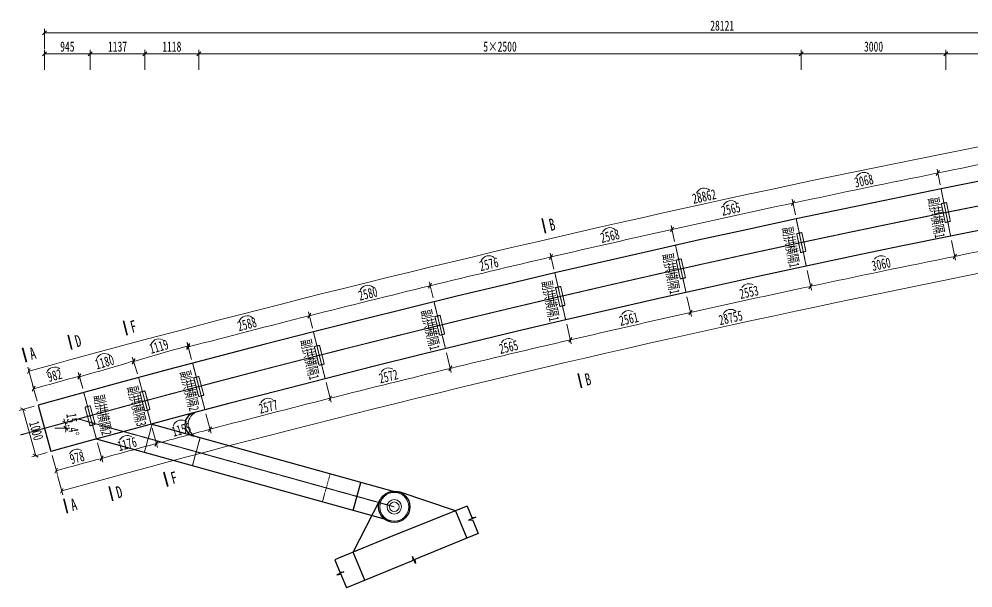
# Model space of a CAD drawing. Header units: millimetres. Extents: x -60009 to 63758, y -2164 to 95433.
# Drawn here: x -17511 to 2279, y 75694 to 87486 of the extents above; entities that cross this region are included whole.
import ezdxf
from ezdxf.enums import TextEntityAlignment as Align

# ---------------------------------------------------------------- set-up
doc = ezdxf.new("R2010")
doc.units = ezdxf.units.MM
doc.linetypes.add('CENTER2', pattern=[28.575, 19.05, -3.175, 3.175, -3.175])
doc.layers.get('Defpoints').update_dxf_attribs({"color": 8})
for name, color, linetype, lineweight in [('中心线', 2, 'CENTER2', 15), ('文字', 7, 'Continuous', 15), ('标注', 4, 'Continuous', 13), ('横隔板', 6, 'CENTER2', 18), ('粗线', 3, 'Continuous', 35), ('细实线', 4, 'Continuous', 15), ('钢板粗线', 1, 'Continuous', 25)]:
    doc.layers.add(name, color=color, linetype=linetype, lineweight=lineweight)
doc.styles.add('111', font='仿宋_GB2312.TTF', dxfattribs={"width": 0.7})
doc.styles.add('BM_Dim', font='仿宋_GB2312.TTF', dxfattribs={"width": 0.85})
doc.dimstyles.new('200', dxfattribs={"dimscale": 0, "dimtxt": 2.5, "dimasz": 1, "dimexe": 1, "dimexo": 1, "dimgap": 0.6, "dimtad": 1, "dimdec": 0, "dimdsep": 46, "dimtxsty": '111', "dimblk": 'OBLIQUE', "dimcen": 0, "dimclrd": 4, "dimclre": 4, "dimclrt": 4, "dimadec": 1, "dimazin": 2, "dimtfac": 1, "dimtdec": 0, "dimtix": 1, "dimtmove": 2, "dimatfit": 3, "dimfxl": 4, "dimfxlon": 1, "dimtolj": 1, "dimlwd": -1, "dimlwe": -1, "dimarcsym": 0})

# ---------------------------------------------------------------- blocks, each defined once
blk = doc.blocks.new('_Oblique')
at = {"color": 0, "linetype": 'ByBlock', "lineweight": -2}
blk.add_line((-0.5, -0.5), (0.5, 0.5), dxfattribs=at)
blk = doc.blocks.new('*D440')
at = {"layer": 'Defpoints', "color": 0, "transparency": 16777216}
for p in [(-16577, 79997), (-16169, 79745), (-17116, 79485), (-15907, 78780), (-16850, 78521)]:
    blk.add_point(p, dxfattribs=at)
at = {"layer": '细实线', "color": 4, "transparency": 16777216}
for p, q in [((-16191, 79826), (-16283, 80163)), ((-17138, 79565), (-17232, 79903))]:
    blk.add_line(p, q, dxfattribs=at)
blk.add_arc((52584, -172939), 262221, 105.22123, 105.43604, dxfattribs=at)
at = {"layer": '细实线', "color": 4, "transparency": 16777216, "xscale": 83.33333333333334, "yscale": 83.33333333333334, "zscale": 83.33333333333334}
for p, rotation in [((-16261, 80083), 15.22122669879693), ((-17209, 79823), 195.4360448940577)]:
    blk.add_blockref('_Oblique', p, dxfattribs=dict(at, rotation=rotation))
at = {"layer": '细实线', "color": 4, "transparency": 16777216, "insert": (-16775, 80097), "char_height": 208.3, "attachment_point": 5, "rotation": 15.3286, "style": '111'}
blk.add_mtext('982', dxfattribs=at)
blk = doc.blocks.new('*D441')
at = {"layer": 'Defpoints', "color": 0}
for p in [(-15501, 80288), (-15030, 80053), (-16169, 79745), (-14733, 79098), (-15907, 78780)]:
    blk.add_point(p, dxfattribs=at)
at = {"layer": '细实线', "color": 4}
for p, q in [((-15055, 80133), (-15163, 80479)), ((-16191, 79826), (-16280, 80153))]:
    blk.add_line(p, q, dxfattribs=at)
blk.add_arc((-24718, 111162), 32220, 285.2212, 287.2966, dxfattribs=at)
at = {"layer": '细实线', "color": 4, "xscale": 83.33333333333334, "yscale": 83.33333333333334, "zscale": 83.33333333333334}
for p, rotation in [((-15138, 80399), 17.29657935793311), ((-16258, 80072), 195.221226698797)]:
    blk.add_blockref('_Oblique', p, dxfattribs=dict(at, rotation=rotation))
at = {"layer": '细实线', "color": 4, "insert": (-15738, 80374), "char_height": 208.3, "attachment_point": 5, "rotation": 16.2589, "style": '111'}
blk.add_mtext('1180', dxfattribs=at)
blk = doc.blocks.new('*D442')
at = {"layer": 'Defpoints', "color": 0, "transparency": 16777216}
for p in [(-11405, 81001), (-13999, 80689), (-13911, 80352), (-11161, 80031), (-13655, 79385)]:
    blk.add_point(p, dxfattribs=at)
at = {"layer": '细实线', "color": 4, "transparency": 16777216}
for p, q in [((-11425, 81082), (-11510, 81417)), ((-13932, 80432), (-14021, 80770))]:
    blk.add_line(p, q, dxfattribs=at)
blk.add_arc((44365, -140363), 228627, 104.14064, 104.79028, dxfattribs=at)
at = {"layer": '细实线', "color": 4, "transparency": 16777216, "xscale": 83.33333333333334, "yscale": 83.33333333333334, "zscale": 83.33333333333334}
for p, rotation in [((-11490, 81336), 14.1406438650694), ((-14000, 80689), 194.7902774888048)]:
    blk.add_blockref('_Oblique', p, dxfattribs=dict(at, rotation=rotation))
at = {"layer": '细实线', "color": 4, "transparency": 16777216, "insert": (-12783, 81161), "char_height": 208.3, "attachment_point": 5, "rotation": 14.4655, "style": '111'}
blk.add_mtext('2588', dxfattribs=at)
blk = doc.blocks.new('*D443')
at = {"layer": 'Defpoints', "color": 0, "transparency": 16777216}
for p in [(-8901, 81624), (-11489, 81337), (-11405, 81001), (-8664, 80652), (-11161, 80031)]:
    blk.add_point(p, dxfattribs=at)
at = {"layer": '细实线', "color": 4, "transparency": 16777216}
for p, q in [((-8921, 81705), (-9003, 82039)), ((-11425, 81082), (-11510, 81417))]:
    blk.add_line(p, q, dxfattribs=at)
blk.add_arc((71581, -248390), 340030, 103.70547, 104.14064, dxfattribs=at)
at = {"layer": '细实线', "color": 4, "transparency": 16777216, "xscale": 83.33333333333334, "yscale": 83.33333333333334, "zscale": 83.33333333333334}
for p, rotation in [((-8983, 81958), 13.70547266881544), ((-11490, 81336), 194.1406438650694)]:
    blk.add_blockref('_Oblique', p, dxfattribs=dict(at, rotation=rotation))
at = {"layer": '细实线', "color": 4, "transparency": 16777216, "insert": (-10273, 81794), "char_height": 208.3, "attachment_point": 5, "rotation": 13.9231, "style": '111'}
blk.add_mtext('2580', dxfattribs=at)
blk = doc.blocks.new('*D444')
at = {"layer": 'Defpoints', "color": 0, "transparency": 16777216}
for p in [(-6396, 82223), (-8983, 81958), (-8901, 81624), (-6170, 81248), (-8664, 80652)]:
    blk.add_point(p, dxfattribs=at)
at = {"layer": '细实线', "color": 4, "transparency": 16777216}
for p, q in [((-6415, 82304), (-6492, 82636)), ((-8921, 81705), (-9003, 82039))]:
    blk.add_line(p, q, dxfattribs=at)
blk.add_arc((44427, -137048), 225424, 103.0497, 103.70547, dxfattribs=at)
at = {"layer": '细实线', "color": 4, "transparency": 16777216, "xscale": 83.33333333333334, "yscale": 83.33333333333334, "zscale": 83.33333333333334}
for p, rotation in [((-6473, 82555), 13.04969507678475), ((-8983, 81958), 193.7054726688154)]:
    blk.add_blockref('_Oblique', p, dxfattribs=dict(at, rotation=rotation))
at = {"layer": '细实线', "color": 4, "transparency": 16777216, "insert": (-7763, 82405), "char_height": 208.3, "attachment_point": 5, "rotation": 13.3776, "style": '111'}
blk.add_mtext('2576', dxfattribs=at)
blk = doc.blocks.new('*D445')
at = {"layer": 'Defpoints', "color": 0, "transparency": 16777216}
for p in [(-3892, 82795), (-6473, 82555), (-6396, 82223), (-3674, 81819), (-6170, 81248)]:
    blk.add_point(p, dxfattribs=at)
at = {"layer": '细实线', "color": 4, "transparency": 16777216}
for p, q in [((-3910, 82876), (-3984, 83207)), ((-6415, 82304), (-6492, 82636))]:
    blk.add_line(p, q, dxfattribs=at)
blk.add_arc((69267, -244218), 335436, 102.61056, 103.0497, dxfattribs=at)
at = {"layer": '细实线', "color": 4, "transparency": 16777216, "xscale": 83.33333333333334, "yscale": 83.33333333333334, "zscale": 83.33333333333334}
for p, rotation in [((-3966, 83126), 12.61055778085807), ((-6473, 82555), 193.0496950767847)]:
    blk.add_blockref('_Oblique', p, dxfattribs=dict(at, rotation=rotation))
at = {"layer": '细实线', "color": 4, "transparency": 16777216, "insert": (-5253, 82988), "char_height": 208.3, "attachment_point": 5, "rotation": 12.8301, "style": '111'}
blk.add_mtext('2568', dxfattribs=at)
blk = doc.blocks.new('*D446')
at = {"layer": 'Defpoints', "color": 0, "transparency": 16777216}
for p in [(-1386, 83343), (-3966, 83126), (-3892, 82795), (-1179, 82365), (-3674, 81819)]:
    blk.add_point(p, dxfattribs=at)
at = {"layer": '细实线', "color": 4, "transparency": 16777216}
for p, q in [((-1404, 83425), (-1473, 83754)), ((-3910, 82876), (-3984, 83207))]:
    blk.add_line(p, q, dxfattribs=at)
blk.add_arc((44609, -134001), 222494, 101.94903, 102.61056, dxfattribs=at)
at = {"layer": '细实线', "color": 4, "transparency": 16777216, "xscale": 83.33333333333334, "yscale": 83.33333333333334, "zscale": 83.33333333333334}
for p, rotation in [((-1456, 83672), 11.94903240283835), ((-3966, 83126), 192.610557780858)]:
    blk.add_blockref('_Oblique', p, dxfattribs=dict(at, rotation=rotation))
at = {"layer": '细实线', "color": 4, "transparency": 16777216, "insert": (-2744, 83548), "char_height": 208.3, "attachment_point": 5, "rotation": 12.2798, "style": '111'}
blk.add_mtext('2565', dxfattribs=at)
blk = doc.blocks.new('*D447')
at = {"layer": 'Defpoints', "color": 0, "transparency": 16777216}
for p in [(1617, 83967), (-1456, 83672), (-1386, 83343), (1817, 82987), (-1179, 82365)]:
    blk.add_point(p, dxfattribs=at)
at = {"layer": '细实线', "color": 4, "transparency": 16777216}
for p, q in [((1601, 84049), (1534, 84378)), ((-1404, 83425), (-1473, 83754))]:
    blk.add_line(p, q, dxfattribs=at)
blk.add_arc((80795, -304988), 397268, 101.5062, 101.94903, dxfattribs=at)
at = {"layer": '细实线', "color": 4, "transparency": 16777216, "xscale": 83.33333333333334, "yscale": 83.33333333333334, "zscale": 83.33333333333334}
for p, rotation in [((1550, 84296), 11.50620123037922), ((-1456, 83672), 191.9490324028384)]:
    blk.add_blockref('_Oblique', p, dxfattribs=dict(at, rotation=rotation))
at = {"layer": '细实线', "color": 4, "transparency": 16777216, "insert": (16, 84133), "char_height": 208.3, "attachment_point": 5, "rotation": 11.7276, "style": '111'}
blk.add_mtext('3068', dxfattribs=at)
blk = doc.blocks.new('*D448')
at = {"layer": 'Defpoints', "color": 0, "transparency": 16777216}
for p in [(4123, 84459), (1551, 84296), (1617, 83967), (4311, 83477), (1817, 82987)]:
    blk.add_point(p, dxfattribs=at)
at = {"layer": '细实线', "color": 4, "transparency": 16777216}
for p, q in [((4107, 84541), (4044, 84874)), ((1601, 84049), (1534, 84378))]:
    blk.add_line(p, q, dxfattribs=at)
blk.add_arc((45382, -131025), 219738, 100.83935, 101.5062, dxfattribs=at)
at = {"layer": '细实线', "color": 4, "transparency": 16777216, "xscale": 83.33333333333334, "yscale": 83.33333333333334, "zscale": 83.33333333333334}
for p, rotation in [((4059, 84792), 10.83934824480038), ((1550, 84296), 191.5062012303792)]:
    blk.add_blockref('_Oblique', p, dxfattribs=dict(at, rotation=rotation))
at = {"layer": '细实线', "color": 4, "transparency": 16777216, "insert": (2775, 84694), "char_height": 208.3, "attachment_point": 5, "rotation": 11.1728, "style": '111'}
blk.add_mtext('2553', dxfattribs=at)
blk = doc.blocks.new('*D449')
at = {"layer": 'Defpoints', "color": 0, "transparency": 16777216}
for p in [(4123, 84459), (1617, 83967), (4311, 83477), (1817, 82987), (3561, 82898)]:
    blk.add_point(p, dxfattribs=at)
at = {"layer": '细实线', "color": 4, "transparency": 16777216}
for p, q in [((4328, 83386), (4407, 82977)), ((1836, 82894), (1919, 82485))]:
    blk.add_line(p, q, dxfattribs=at)
blk.add_arc((45382, -131025), 217973, 100.83935, 101.5062, dxfattribs=at)
at = {"layer": '细实线', "color": 4, "transparency": 16777216, "xscale": 83.33333333333334, "yscale": 83.33333333333334, "zscale": 83.33333333333334}
for p, rotation in [((4391, 83059), 10.83934824480038), ((1902, 82567), 191.5062012303792)]:
    blk.add_blockref('_Oblique', p, dxfattribs=dict(at, rotation=rotation))
at = {"layer": '细实线', "color": 4, "transparency": 16777216, "insert": (3118, 82961), "char_height": 208.3, "attachment_point": 5, "rotation": 11.1728, "style": '111'}
blk.add_mtext('2542', dxfattribs=at)
blk = doc.blocks.new('*D456')
at = {"layer": 'Defpoints', "color": 0, "transparency": 16777216}
for p in [(1617, 83967), (-1386, 83343), (1817, 82987), (1902, 82567), (-1179, 82365)]:
    blk.add_point(p, dxfattribs=at)
at = {"layer": '细实线', "color": 4, "transparency": 16777216}
for p, q in [((1836, 82894), (1919, 82485)), ((-1160, 82272), (-1073, 81864))]:
    blk.add_line(p, q, dxfattribs=at)
blk.add_arc((80795, -304988), 395504, 101.5062, 101.94903, dxfattribs=at)
at = {"layer": '细实线', "color": 4, "transparency": 16777216, "xscale": 83.33333333333334, "yscale": 83.33333333333334, "zscale": 83.33333333333334}
for p, rotation in [((1902, 82567), 11.50620123037922), ((-1091, 81946), 191.9490324028384)]:
    blk.add_blockref('_Oblique', p, dxfattribs=dict(at, rotation=rotation))
at = {"layer": '细实线', "color": 4, "transparency": 16777216, "insert": (375, 82405), "char_height": 208.3, "attachment_point": 5, "rotation": 11.7276, "style": '111'}
blk.add_mtext('3060', dxfattribs=at)
blk = doc.blocks.new('*D457')
at = {"layer": 'Defpoints', "color": 0, "transparency": 16777216}
for p in [(-1386, 83343), (-3892, 82795), (-1179, 82365), (-1091, 81946), (-3674, 81819)]:
    blk.add_point(p, dxfattribs=at)
at = {"layer": '细实线', "color": 4, "transparency": 16777216}
for p, q in [((-1160, 82272), (-1073, 81864)), ((-3654, 81729), (-3563, 81322))]:
    blk.add_line(p, q, dxfattribs=at)
blk.add_arc((44609, -134001), 220729, 101.94903, 102.61056, dxfattribs=at)
at = {"layer": '细实线', "color": 4, "transparency": 16777216, "xscale": 83.33333333333334, "yscale": 83.33333333333334, "zscale": 83.33333333333334}
for p, rotation in [((-1091, 81946), 11.94903240283835), ((-3581, 81404), 192.610557780858)]:
    blk.add_blockref('_Oblique', p, dxfattribs=dict(at, rotation=rotation))
at = {"layer": '细实线', "color": 4, "transparency": 16777216, "insert": (-2368, 81824), "char_height": 208.3, "attachment_point": 5, "rotation": 12.2798, "style": '111'}
blk.add_mtext('2553', dxfattribs=at)
blk = doc.blocks.new('*D458')
at = {"layer": 'Defpoints', "color": 0, "transparency": 16777216}
for p in [(-3892, 82795), (-6396, 82223), (-3674, 81819), (-3581, 81404), (-6170, 81248)]:
    blk.add_point(p, dxfattribs=at)
at = {"layer": '细实线', "color": 4, "transparency": 16777216}
for p, q in [((-3654, 81729), (-3563, 81322)), ((-6150, 81161), (-6056, 80755))]:
    blk.add_line(p, q, dxfattribs=at)
blk.add_arc((69267, -244218), 333671, 102.61056, 103.0497, dxfattribs=at)
at = {"layer": '细实线', "color": 4, "transparency": 16777216, "xscale": 83.33333333333334, "yscale": 83.33333333333334, "zscale": 83.33333333333334}
for p, rotation in [((-3581, 81404), 12.61055778085807), ((-6074, 80836), 193.0496950767847)]:
    blk.add_blockref('_Oblique', p, dxfattribs=dict(at, rotation=rotation))
at = {"layer": '细实线', "color": 4, "transparency": 16777216, "insert": (-4861, 81268), "char_height": 208.3, "attachment_point": 5, "rotation": 12.8301, "style": '111'}
blk.add_mtext('2561', dxfattribs=at)
blk = doc.blocks.new('*D459')
at = {"layer": 'Defpoints', "color": 0, "transparency": 16777216}
for p in [(-6396, 82223), (-8901, 81624), (-6170, 81248), (-6074, 80836), (-8664, 80652)]:
    blk.add_point(p, dxfattribs=at)
at = {"layer": '细实线', "color": 4, "transparency": 16777216}
for p, q in [((-6150, 81161), (-6056, 80755)), ((-8644, 80567), (-8545, 80163))]:
    blk.add_line(p, q, dxfattribs=at)
blk.add_arc((44427, -137048), 223660, 103.0497, 103.70547, dxfattribs=at)
at = {"layer": '细实线', "color": 4, "transparency": 16777216, "xscale": 83.33333333333334, "yscale": 83.33333333333334, "zscale": 83.33333333333334}
for p, rotation in [((-6074, 80836), 13.04969507678475), ((-8565, 80244), 193.7054726688154)]:
    blk.add_blockref('_Oblique', p, dxfattribs=dict(at, rotation=rotation))
at = {"layer": '细实线', "color": 4, "transparency": 16777216, "insert": (-7355, 80688), "char_height": 208.3, "attachment_point": 5, "rotation": 13.3776, "style": '111'}
blk.add_mtext('2565', dxfattribs=at)
blk = doc.blocks.new('*D460')
at = {"layer": 'Defpoints', "color": 0, "transparency": 16777216}
for p in [(-8901, 81624), (-11405, 81001), (-8664, 80652), (-8565, 80244), (-11161, 80031)]:
    blk.add_point(p, dxfattribs=at)
at = {"layer": '细实线', "color": 4, "transparency": 16777216}
for p, q in [((-8644, 80567), (-8545, 80163)), ((-11140, 79949), (-11038, 79545))]:
    blk.add_line(p, q, dxfattribs=at)
blk.add_arc((71581, -248390), 338265, 103.70547, 104.14064, dxfattribs=at)
at = {"layer": '细实线', "color": 4, "transparency": 16777216, "xscale": 83.33333333333334, "yscale": 83.33333333333334, "zscale": 83.33333333333334}
for p, rotation in [((-8565, 80244), 13.70547266881544), ((-11058, 79625), 194.1406438650694)]:
    blk.add_blockref('_Oblique', p, dxfattribs=dict(at, rotation=rotation))
at = {"layer": '细实线', "color": 4, "transparency": 16777216, "insert": (-9848, 80079), "char_height": 208.3, "attachment_point": 5, "rotation": 13.9231, "style": '111'}
blk.add_mtext('2572', dxfattribs=at)
blk = doc.blocks.new('*D461')
at = {"layer": 'Defpoints', "color": 0, "transparency": 16777216}
for p in [(-11405, 81001), (-13911, 80352), (-11161, 80031), (-11059, 79625), (-13655, 79385)]:
    blk.add_point(p, dxfattribs=at)
at = {"layer": '细实线', "color": 4, "transparency": 16777216}
for p, q in [((-11140, 79949), (-11038, 79545)), ((-13634, 79304), (-13528, 78902))]:
    blk.add_line(p, q, dxfattribs=at)
blk.add_arc((44365, -140363), 226863, 104.14064, 104.79028, dxfattribs=at)
at = {"layer": '细实线', "color": 4, "transparency": 16777216, "xscale": 83.33333333333334, "yscale": 83.33333333333334, "zscale": 83.33333333333334}
for p, rotation in [((-11058, 79625), 14.1406438650694), ((-13549, 78983), 194.7902774888048)]:
    blk.add_blockref('_Oblique', p, dxfattribs=dict(at, rotation=rotation))
at = {"layer": '细实线', "color": 4, "transparency": 16777216, "insert": (-12341, 79450), "char_height": 208.3, "attachment_point": 5, "rotation": 14.4655, "style": '111'}
blk.add_mtext('2577', dxfattribs=at)
blk = doc.blocks.new('*D462')
at = {"layer": 'Defpoints', "color": 0}
for p in [(-13911, 80352), (-15030, 80053), (-13655, 79385), (-14771, 79088), (-13549, 78983)]:
    blk.add_point(p, dxfattribs=at)
at = {"layer": '细实线', "color": 4}
for p, q in [((-13634, 79304), (-13528, 78902)), ((-14750, 79007), (-14642, 78606))]:
    blk.add_line(p, q, dxfattribs=at)
blk.add_arc((64676, -217289), 306425, 104.79028, 105.00597, dxfattribs=at)
at = {"layer": '细实线', "color": 4, "xscale": 83.33333333333334, "yscale": 83.33333333333334, "zscale": 83.33333333333334}
for p, rotation in [((-13549, 78983), 14.79027748880477), ((-14664, 78686), 195.005969315298)]:
    blk.add_blockref('_Oblique', p, dxfattribs=dict(at, rotation=rotation))
at = {"layer": '细实线', "color": 4, "insert": (-14144, 78977), "char_height": 208.3, "attachment_point": 5, "rotation": 14.8981, "style": '111'}
blk.add_mtext('1155', dxfattribs=at)
blk = doc.blocks.new('*D463')
at = {"layer": 'Defpoints', "color": 0}
for p in [(-15030, 80053), (-16169, 79745), (-14771, 79088), (-15907, 78780), (-14664, 78686)]:
    blk.add_point(p, dxfattribs=at)
at = {"layer": '细实线', "color": 4}
for p, q in [((-14750, 79007), (-14642, 78606)), ((-15885, 78700), (-15776, 78300))]:
    blk.add_line(p, q, dxfattribs=at)
blk.add_arc((66287, -223300), 312648, 105.00597, 105.22123, dxfattribs=at)
at = {"layer": '细实线', "color": 4, "xscale": 83.33333333333334, "yscale": 83.33333333333334, "zscale": 83.33333333333334}
for p, rotation in [((-14664, 78686), 15.00596931529804), ((-15798, 78380), 195.221226698797)]:
    blk.add_blockref('_Oblique', p, dxfattribs=dict(at, rotation=rotation))
at = {"layer": '细实线', "color": 4, "insert": (-15270, 78678), "char_height": 208.3, "attachment_point": 5, "rotation": 15.1136, "style": '111'}
blk.add_mtext('1176', dxfattribs=at)
blk = doc.blocks.new('*D464')
at = {"layer": 'Defpoints', "color": 0, "transparency": 16777216}
for p in [(-16169, 79745), (-17116, 79485), (-15907, 78780), (-16850, 78521), (-15798, 78380)]:
    blk.add_point(p, dxfattribs=at)
at = {"layer": '细实线', "color": 4, "transparency": 16777216}
for p, q in [((-15885, 78700), (-15776, 78300)), ((-16828, 78440), (-16717, 78042))]:
    blk.add_line(p, q, dxfattribs=at)
blk.add_arc((52584, -172939), 260456, 105.22123, 105.43604, dxfattribs=at)
at = {"layer": '细实线', "color": 4, "transparency": 16777216, "xscale": 83.33333333333334, "yscale": 83.33333333333334, "zscale": 83.33333333333334}
for p, rotation in [((-15798, 78380), 15.22122669879693), ((-16740, 78122), 195.4360448940577)]:
    blk.add_blockref('_Oblique', p, dxfattribs=dict(at, rotation=rotation))
at = {"layer": '细实线', "color": 4, "transparency": 16777216, "insert": (-16308, 78395), "char_height": 208.3, "attachment_point": 5, "rotation": 15.3286, "style": '111'}
blk.add_mtext('978', dxfattribs=at)
blk = doc.blocks.new('*D465')
at = {"layer": 'Defpoints', "color": 0, "transparency": 16777216}
for p in [(-17116, 79485), (-17165, 78434), (-16850, 78521)]:
    blk.add_point(p, dxfattribs=at)
at = {"layer": '细实线', "color": 4, "transparency": 16777216}
for p, q in [((-17196, 79463), (-17511, 79375)), ((-17431, 79398), (-17165, 78434)), ((-16930, 78499), (-17245, 78412))]:
    blk.add_line(p, q, dxfattribs=at)
at = {"layer": '细实线', "color": 4, "transparency": 16777216, "xscale": 83.33333333333334, "yscale": 83.33333333333334, "zscale": 83.33333333333334}
for p, rotation in [((-17431, 79398), 105.4360448947951), ((-17165, 78434), 285.4360448947951)]:
    blk.add_blockref('_Oblique', p, dxfattribs=dict(at, rotation=rotation))
at = {"layer": '细实线', "color": 4, "transparency": 16777216, "insert": (-17154, 78955), "char_height": 208.3, "attachment_point": 5, "rotation": 285.436, "style": '111'}
blk.add_mtext('\\A1;1000', dxfattribs=at)
blk = doc.blocks.new('*D467')
at = {"layer": 'Defpoints', "color": 0, "transparency": 16777216}
for p in [(10220, 86257), (11057, 85690), (11218, 84703), (-17116, 79485), (-16850, 78521)]:
    blk.add_point(p, dxfattribs=at)
at = {"layer": '细实线', "color": 4, "transparency": 16777216}
for p, q in [((10999, 86048), (10932, 86459)), ((-17222, 79867), (-17332, 80269))]:
    blk.add_line(p, q, dxfattribs=at)
blk.add_arc((54286, -179103), 268994, 99.27203, 105.43604, dxfattribs=at)
at = {"layer": '细实线', "color": 4, "transparency": 16777216, "xscale": 83.33333333333334, "yscale": 83.33333333333334, "zscale": 83.33333333333334}
for p, rotation in [((10945, 86377), 9.272032756528933), ((-17310, 80188), 195.4360448940577)]:
    blk.add_blockref('_Oblique', p, dxfattribs=dict(at, rotation=rotation))
at = {"layer": '细实线', "color": 4, "transparency": 16777216, "insert": (-3298, 83808), "char_height": 208.3, "attachment_point": 5, "rotation": 12.354, "style": '111'}
blk.add_mtext('28862', dxfattribs=at)
blk = doc.blocks.new('*D468')
at = {"layer": 'Defpoints', "color": 0, "transparency": 16777216}
for p in [(11057, 85690), (11218, 84703), (-17116, 79485), (-16850, 78521), (-15711, 77957)]:
    blk.add_point(p, dxfattribs=at)
at = {"layer": '细实线', "color": 4, "transparency": 16777216}
for p, q in [((11306, 84164), (11373, 83753)), ((-16714, 78027), (-16603, 77626))]:
    blk.add_line(p, q, dxfattribs=at)
blk.add_arc((54286, -179103), 266419, 99.27203, 105.43604, dxfattribs=at)
at = {"layer": '细实线', "color": 4, "transparency": 16777216, "xscale": 83.33333333333334, "yscale": 83.33333333333334, "zscale": 83.33333333333334}
for p, rotation in [((11360, 83835), 9.272032756528933), ((-16625, 77706), 195.4360448940577)]:
    blk.add_blockref('_Oblique', p, dxfattribs=dict(at, rotation=rotation))
at = {"layer": '细实线', "color": 4, "transparency": 16777216, "insert": (-2747, 81293), "char_height": 208.3, "attachment_point": 5, "rotation": 12.354, "style": '111'}
blk.add_mtext('28755', dxfattribs=at)
blk = doc.blocks.new('*D470')
at = {"layer": 'Defpoints', "color": 0, "transparency": 16777216}
for p in [(1717, 86766), (9217, 84875), (1717, 83477)]:
    blk.add_point(p, dxfattribs=at)
at = {"layer": '细实线', "color": 4, "transparency": 16777216}
for p, q in [((1717, 86433), (1717, 86849)), ((9217, 86766), (1717, 86766)), ((9217, 86433), (9217, 86849))]:
    blk.add_line(p, q, dxfattribs=at)
at = {"layer": '细实线', "color": 4, "transparency": 16777216, "xscale": 83.33333333333334, "yscale": 83.33333333333334, "zscale": 83.33333333333334, "rotation": 180}
blk.add_blockref('_Oblique', (1717, 86766), dxfattribs=at)
at = {"layer": '细实线', "color": 4, "transparency": 16777216, "xscale": 83.33333333333334, "yscale": 83.33333333333334, "zscale": 83.33333333333334}
blk.add_blockref('_Oblique', (9217, 86766), dxfattribs=at)
at = {"layer": '细实线', "color": 4, "transparency": 16777216, "insert": (5467, 86915), "char_height": 208.3, "attachment_point": 5, "style": '111'}
blk.add_mtext('\\A1;3×2500', dxfattribs=at)
blk = doc.blocks.new('*D471')
at = {"layer": 'Defpoints', "color": 0, "transparency": 16777216}
for p in [(-14901, 86766), (-13783, 79868), (-14901, 79570)]:
    blk.add_point(p, dxfattribs=at)
at = {"layer": '细实线', "color": 4, "transparency": 16777216}
for p, q in [((-14901, 86433), (-14901, 86849)), ((-13783, 86766), (-14901, 86766)), ((-13783, 86433), (-13783, 86849))]:
    blk.add_line(p, q, dxfattribs=at)
at = {"layer": '细实线', "color": 4, "transparency": 16777216, "xscale": 83.33333333333334, "yscale": 83.33333333333334, "zscale": 83.33333333333334, "rotation": 180}
blk.add_blockref('_Oblique', (-14901, 86766), dxfattribs=at)
at = {"layer": '细实线', "color": 4, "transparency": 16777216, "xscale": 83.33333333333334, "yscale": 83.33333333333334, "zscale": 83.33333333333334}
blk.add_blockref('_Oblique', (-13783, 86766), dxfattribs=at)
at = {"layer": '细实线', "color": 4, "transparency": 16777216, "insert": (-14342, 86915), "char_height": 208.3, "attachment_point": 5, "style": '111'}
blk.add_mtext('\\A1;1118', dxfattribs=at)
blk = doc.blocks.new('*D472')
at = {"layer": 'Defpoints', "color": 0, "transparency": 16777216}
for p in [(-16038, 86766), (-14901, 79570), (-16038, 79263)]:
    blk.add_point(p, dxfattribs=at)
at = {"layer": '细实线', "color": 4, "transparency": 16777216}
for p, q in [((-16038, 86433), (-16038, 86849)), ((-14901, 86766), (-16038, 86766)), ((-14901, 86433), (-14901, 86849))]:
    blk.add_line(p, q, dxfattribs=at)
at = {"layer": '细实线', "color": 4, "transparency": 16777216, "xscale": 83.33333333333334, "yscale": 83.33333333333334, "zscale": 83.33333333333334, "rotation": 180}
blk.add_blockref('_Oblique', (-16038, 86766), dxfattribs=at)
at = {"layer": '细实线', "color": 4, "transparency": 16777216, "xscale": 83.33333333333334, "yscale": 83.33333333333334, "zscale": 83.33333333333334}
blk.add_blockref('_Oblique', (-14901, 86766), dxfattribs=at)
at = {"layer": '细实线', "color": 4, "transparency": 16777216, "insert": (-15469, 86915), "char_height": 208.3, "attachment_point": 5, "style": '111'}
blk.add_mtext('\\A1;1137', dxfattribs=at)
blk = doc.blocks.new('*D473')
at = {"layer": 'Defpoints', "color": 0, "transparency": 16777216}
for p in [(-16983, 86766), (-16038, 79263), (-16983, 79003)]:
    blk.add_point(p, dxfattribs=at)
at = {"layer": '细实线', "color": 4, "transparency": 16777216}
for p, q in [((-16983, 86433), (-16983, 86849)), ((-16038, 86766), (-16983, 86766)), ((-16038, 86433), (-16038, 86849))]:
    blk.add_line(p, q, dxfattribs=at)
at = {"layer": '细实线', "color": 4, "transparency": 16777216, "xscale": 83.33333333333334, "yscale": 83.33333333333334, "zscale": 83.33333333333334, "rotation": 180}
blk.add_blockref('_Oblique', (-16983, 86766), dxfattribs=at)
at = {"layer": '细实线', "color": 4, "transparency": 16777216, "xscale": 83.33333333333334, "yscale": 83.33333333333334, "zscale": 83.33333333333334}
blk.add_blockref('_Oblique', (-16038, 86766), dxfattribs=at)
at = {"layer": '细实线', "color": 4, "transparency": 16777216, "insert": (-16510, 86915), "char_height": 208.3, "attachment_point": 5, "style": '111'}
blk.add_mtext('\\A1;945', dxfattribs=at)
blk = doc.blocks.new('*D474')
at = {"layer": 'Defpoints', "color": 0, "transparency": 16777216}
for p in [(11138, 87200), (11138, 85196), (-16983, 79003)]:
    blk.add_point(p, dxfattribs=at)
at = {"layer": '细实线', "color": 4, "transparency": 16777216}
for p, q in [((-16983, 86867), (-16983, 87284)), ((11138, 86867), (11138, 87284)), ((-16983, 87200), (11138, 87200))]:
    blk.add_line(p, q, dxfattribs=at)
at = {"layer": '细实线', "color": 4, "transparency": 16777216, "xscale": 83.33333333333334, "yscale": 83.33333333333334, "zscale": 83.33333333333334, "rotation": 180}
blk.add_blockref('_Oblique', (-16983, 87200), dxfattribs=at)
at = {"layer": '细实线', "color": 4, "transparency": 16777216, "xscale": 83.33333333333334, "yscale": 83.33333333333334, "zscale": 83.33333333333334}
blk.add_blockref('_Oblique', (11138, 87200), dxfattribs=at)
at = {"layer": '细实线', "color": 4, "transparency": 16777216, "insert": (-2923, 87349), "char_height": 208.3, "attachment_point": 5, "style": '111'}
blk.add_mtext('\\A1;28121', dxfattribs=at)
blk = doc.blocks.new('*D475')
at = {"layer": 'Defpoints', "color": 0, "transparency": 16777216}
for p in [(-1283, 86766), (1717, 83477), (-1283, 82854)]:
    blk.add_point(p, dxfattribs=at)
at = {"layer": '细实线', "color": 4, "transparency": 16777216}
for p, q in [((-1283, 86433), (-1283, 86849)), ((1717, 86766), (-1283, 86766)), ((1717, 86433), (1717, 86849))]:
    blk.add_line(p, q, dxfattribs=at)
at = {"layer": '细实线', "color": 4, "transparency": 16777216, "xscale": 83.33333333333334, "yscale": 83.33333333333334, "zscale": 83.33333333333334, "rotation": 180}
blk.add_blockref('_Oblique', (-1283, 86766), dxfattribs=at)
at = {"layer": '细实线', "color": 4, "transparency": 16777216, "xscale": 83.33333333333334, "yscale": 83.33333333333334, "zscale": 83.33333333333334}
blk.add_blockref('_Oblique', (1717, 86766), dxfattribs=at)
at = {"layer": '细实线', "color": 4, "transparency": 16777216, "insert": (217, 86915), "char_height": 208.3, "attachment_point": 5, "style": '111'}
blk.add_mtext('\\A1;3000', dxfattribs=at)
blk = doc.blocks.new('*D476')
at = {"layer": 'Defpoints', "color": 0, "transparency": 16777216}
for p in [(-13783, 86766), (-1283, 82854), (-13783, 79868)]:
    blk.add_point(p, dxfattribs=at)
at = {"layer": '细实线', "color": 4, "transparency": 16777216}
for p, q in [((-13783, 86433), (-13783, 86849)), ((-1283, 86766), (-13783, 86766)), ((-1283, 86433), (-1283, 86849))]:
    blk.add_line(p, q, dxfattribs=at)
at = {"layer": '细实线', "color": 4, "transparency": 16777216, "xscale": 83.33333333333334, "yscale": 83.33333333333334, "zscale": 83.33333333333334, "rotation": 180}
blk.add_blockref('_Oblique', (-13783, 86766), dxfattribs=at)
at = {"layer": '细实线', "color": 4, "transparency": 16777216, "xscale": 83.33333333333334, "yscale": 83.33333333333334, "zscale": 83.33333333333334}
blk.add_blockref('_Oblique', (-1283, 86766), dxfattribs=at)
at = {"layer": '细实线', "color": 4, "transparency": 16777216, "insert": (-7533, 86915), "char_height": 208.3, "attachment_point": 5, "style": '111'}
blk.add_mtext('\\A1;5×2500', dxfattribs=at)
blk = doc.blocks.new('*D507')
at = {"layer": 'Defpoints', "color": 0, "transparency": 16777216}
for p in [(-16283, 79196), (-17251, 79003), (-16857, 79003), (-16542, 79042), (-17480, 78865)]:
    blk.add_point(p, dxfattribs=at)
at = {"layer": '细实线', "color": 4, "transparency": 16777216}
blk.add_line((-16773, 79003), (-16457, 79003), dxfattribs=at)
for start, end in [(15.436, 26.2405), (0, 15.436), (349.1955, 0)]:
    blk.add_arc((-16983, 79003), 443, start, end, dxfattribs=at)
at = {"layer": '细实线', "color": 4, "transparency": 16777216, "xscale": 83.33333333333334, "yscale": 83.33333333333334, "zscale": 83.33333333333334}
for p, rotation in [((-16556, 79121), 285.4360448947959), ((-16540, 79003), 90)]:
    blk.add_blockref('_Oblique', p, dxfattribs=dict(at, rotation=rotation))
at = {"layer": '细实线', "color": 4, "transparency": 16777216, "insert": (-16399, 79082), "char_height": 208.33, "attachment_point": 5, "rotation": 277.718, "style": '111'}
blk.add_mtext('\\A1;15.4%%d', dxfattribs=at)
blk = doc.blocks.new('*D674')
at = {"layer": 'Defpoints', "color": 0}
for p in [(-15081, 80401), (-13911, 80352), (-15030, 80053), (-13655, 79385), (-14733, 79098)]:
    blk.add_point(p, dxfattribs=at)
at = {"layer": '细实线', "color": 4}
for p, q in [((-13932, 80432), (-14026, 80790)), ((-15055, 80133), (-15158, 80465))]:
    blk.add_line(p, q, dxfattribs=at)
blk.add_arc((-7151, 54751), 26848, 104.7903, 107.2966, dxfattribs=at)
at = {"layer": '细实线', "color": 4, "xscale": 83.33333333333334, "yscale": 83.33333333333334, "zscale": 83.33333333333334}
for p, rotation in [((-14005, 80710), 14.79027748880478), ((-15134, 80385), 197.2965793579329)]:
    blk.add_blockref('_Oblique', p, dxfattribs=dict(at, rotation=rotation))
at = {"layer": '细实线', "color": 4, "insert": (-14612, 80697), "char_height": 208.3, "attachment_point": 5, "rotation": 16.0434, "style": '111'}
blk.add_mtext('1119', dxfattribs=at)

msp = doc.modelspace()

# ---------------------------------------------------------------- linework, layer by layer
at = {"color": 8}
for points in [[(-8216.5, 77387.9), (-8119.1, 77152.1), (-8036, 77160.5), (-8183.9, 77099.4), (-8100.8, 77107.8), (-8088.5, 77078.2), (-7983.8, 76824.8)], [(-7983.8, 76824.8), (-9297.4, 76281.9), (-9289, 76198.8), (-9350.1, 76346.6), (-9341.8, 76263.5), (-9371.3, 76251.3), (-10720, 75693.9)], [(-10960.6, 76276), (-10854.8, 76019.9), (-10771.7, 76028.2), (-10919.5, 75967.1), (-10836.4, 75975.5), (-10824.2, 75945.9), (-10720, 75693.9)]]:
    msp.add_lwpolyline(points, dxfattribs=at)
at = {"layer": '中心线', "color": 6, "ltscale": 0.15}
for p, q in [((1617.4, 83966.9), (1816.9, 82987)), ((1623.3, 83661.9), (1703.1, 83270)), ((1731.2, 83683.7), (1810.9, 83291.7))]:
    msp.add_line(p, q, dxfattribs=at)
at = {"layer": '中心线', "ltscale": 0.15}
for p, q in [((-1386.4, 83343.3), (-1179.4, 82365)), ((-1378.1, 83038.2), (-1295.2, 82646.9)), ((-1270.5, 83061.2), (-1187.7, 82669.9)), ((-3892, 82794.9), (-3673.7, 81819)), ((-3880.2, 82490.1), (-3792.9, 82099.7)), ((-3772.9, 82514.1), (-3685.5, 82123.8)), ((-6395.8, 82222.6), (-6170, 81248.4)), ((-6274.5, 81942.8), (-6184.1, 81553.1)), ((-6381.6, 81917.8), (-6291.3, 81528.1)), ((-8901.4, 81623.7), (-8664.4, 80652.2)), ((-8776.8, 81345.3), (-8682.1, 80956.7)), ((-8883.7, 81319.2), (-8788.9, 80930.6)), ((-11405, 81001), (-11160.7, 80031.3)), ((-11385, 80696.5), (-11287.3, 80308.6)), ((-11278.4, 80723.5), (-11180.7, 80335.7)), ((-13910.5, 80351.6), (-13655.2, 79384.7)), ((-14771.5, 79087.5), (-15030.4, 80053.4)), ((-13887.1, 80047.5), (-13785, 79660.8)), ((-13780.8, 80075.6), (-13678.7, 79688.8)), ((-14796, 79391.6), (-14899.6, 79777.9)), ((-15906.8, 78780.2), (-16169.3, 79745.1)), ((-14902.3, 79363.1), (-15005.8, 79749.4)), ((-16038.6, 79055.2), (-16143.6, 79441.2)), ((-15932.5, 79084.1), (-16037.5, 79470.1))]:
    msp.add_line(p, q, dxfattribs=at)
at = {"layer": '中心线', "color": 8, "ltscale": 0.15}
msp.add_line((-9727.5, 77375.1), (-16282.9, 79196), dxfattribs=at)
at = {"layer": '中心线', "ltscale": 0.15}
for points in [[(2717.1, 83676.5), (1717.1, 83476.9), (717.1, 83273.4), (-282.9, 83065.8), (-1282.9, 82854.1), (-2282.9, 82638.5), (-3282.9, 82418.8), (-4282.9, 82195.1), (-5282.9, 81967.3), (-6282.9, 81735.5), (-7282.9, 81499.7), (-8282.9, 81259.9), (-9282.9, 81016), (-10282.9, 80768.1), (-11282.9, 80516.2), (-12282.9, 80260.2), (-13282.9, 80000.2), (-14282.9, 79736.2), (-15282.9, 79468.1), (-16282.9, 79196), (-17480.5, 78865.3)], [(1731.2, 83683.7), (1677.6, 83673), (1623.3, 83661.9)], [(1810.9, 83291.7), (1756.6, 83280.9), (1703.1, 83270)], [(-1270.5, 83061.2), (-1324.7, 83049.7), (-1378.1, 83038.2)], [(-1187.7, 82669.9), (-1241.1, 82658.6), (-1295.2, 82646.9)], [(-3772.9, 82514.1), (-3880.2, 82490.1)], [(-6274.5, 81942.8), (-6328.4, 81930.3), (-6381.6, 81917.8)], [(-3685.5, 82123.8), (-3792.9, 82099.7)], [(-6184.1, 81553.1), (-6237.4, 81540.8), (-6291.3, 81528.1)], [(-8776.8, 81345.3), (-8883.7, 81319.2)], [(-8682.1, 80956.7), (-8788.9, 80930.6)], [(-11278.4, 80723.5), (-11332.1, 80710), (-11385, 80696.5)], [(-11180.7, 80335.7), (-11233.7, 80322.3), (-11287.3, 80308.6)], [(-13780.8, 80075.6), (-13887.1, 80047.5)], [(-14899.6, 79777.9), (-15005.8, 79749.4)], [(-13678.7, 79688.8), (-13785, 79660.8)], [(-16037.5, 79470.1), (-16143.6, 79441.2)], [(-14796, 79391.6), (-14902.3, 79363.1)], [(-15932.5, 79084.1), (-16038.6, 79055.2)]]:
    msp.add_lwpolyline(points, dxfattribs=at)
at = {"layer": '标注', "color": 8, "ltscale": 550}
msp.add_arc((-13726.4, 79081.8), 278, 113.56597, 264.04326, dxfattribs=at)
at = {"layer": '横隔板', "color": 8}
for p, q in [((-14912.8, 78504.1), (-14752.2, 79082.2)), ((-13915.8, 78227.2), (-13755.3, 78805.3)), ((-11218, 77477.8), (-11057.4, 78055.9))]:
    msp.add_line(p, q, dxfattribs=at)
at = {"layer": '粗线'}
for p, q in [((-6587.8, 83050.9), (-6656.8, 83350.3)), ((-15268.7, 80934.2), (-15347.9, 81231)), ((-16415.5, 80634.7), (-16495.8, 80931.2)), ((-17358.3, 80374.3), (-17438.6, 80670.8)), ((-5844.5, 79842.6), (-5913.5, 80141.9)), ((-14427.7, 77797.5), (-14507, 78094.2)), ((-15563.2, 77501), (-15643.5, 77797.5)), ((-16506, 77240.7), (-16586.3, 77537.2))]:
    msp.add_line(p, q, dxfattribs=at)
at = {"layer": '细实线', "color": 8}
for radius in [300, 150, 100]:
    msp.add_circle((-9727.5, 77375.1), radius, dxfattribs=at)
at = {"layer": '细实线'}
for centre, start, end in [((16.3, 84133), 53.16731, 150.28828), ((-3297.7, 83808.2), 47.13919, 157.64165), ((-2743.5, 83548.2), 52.43985, 152.34099), ((-5253.1, 82988.1), 52.34994, 153.3107), ((-7763.2, 82405), 51.45611, 155.51845), ((374.9, 82405.3), 59.89801, 143.55758), ((-10272.7, 81794.3), 51.37933, 156.4672), ((-2368.2, 81824), 59.00336, 145.77748), ((-4861.2, 81267.5), 58.85532, 146.80532), ((-2746.8, 81292.8), 49.157, 155.62384), ((-12782.7, 81160.6), 50.52803, 158.62028), ((-14608.3, 80681.7), 50.66505, 159.22448), ((-7354.9, 80688.3), 57.79523, 149.17933), ((-15739.6, 80378.5), 50.71328, 159.72917), ((-16774.9, 80097.4), 50.37533, 160.49676), ((-9847.5, 80079.4), 58.69816, 149.14836), ((-12341.4, 79449.8), 57.67512, 151.47319), ((-14144.4, 78999), 48.87452, 161.00457), ((-15269.9, 78677.6), 56.81713, 153.62533), ((-16308.3, 78395.2), 56.60449, 154.2676)]:
    msp.add_arc(centre, 175, start, end, dxfattribs=at)
at = {"layer": '钢板粗线'}
msp.add_line((-17116, 79484.7), (-16849.8, 78520.8), dxfattribs=at)
at = {"layer": '钢板粗线', "color": 8}
for p, q in [((-9647.2, 77664.2), (-14771.5, 79087.5)), ((-9807.8, 77086.1), (-15906.8, 78780.2)), ((-10578.6, 77300.2), (-10418.1, 77878.3)), ((-8455.7, 77292.9), (-9624.5, 77683.4)), ((-10579.3, 76433.2), (-10016.4, 77524.1)), ((-8455.7, 77292.9), (-8225, 76725.1)), ((-10335.5, 75852.8), (-10579.3, 76433.2))]:
    msp.add_line(p, q, dxfattribs=at)
at = {"layer": '钢板粗线'}
for points in [[(2620.2, 84167), (1618.3, 83967.1), (616.4, 83763.1), (-385.5, 83555.1), (-1387.4, 83343.1), (-2389.2, 83127), (-3391.1, 82906.9), (-4393, 82682.8), (-5394.9, 82454.6), (-6396.7, 82222.4), (-7398.6, 81986.2), (-8400.4, 81745.9), (-9402.3, 81501.5), (-10404.1, 81253.2), (-11406, 81000.8), (-12407.8, 80744.3), (-13409.6, 80483.9), (-14411.4, 80219.4), (-15413.3, 79950.8), (-16415.1, 79678.2), (-17116, 79484.7)], [(2814, 83185.9), (1815.9, 82986.8), (817.8, 82783.6), (-180.3, 82576.4), (-1178.4, 82365.2), (-2176.5, 82149.9), (-3174.7, 81930.6), (-4172.8, 81707.3), (-5170.9, 81480), (-6169.1, 81248.7), (-7167.2, 81013.3), (-8165.3, 80773.9), (-9163.5, 80530.5), (-10161.7, 80283), (-11159.8, 80031.5), (-12158, 79776), (-13156.2, 79516.5), (-14154.3, 79253), (-15152.5, 78985.4), (-16150.7, 78713.8), (-16849.8, 78520.8)]]:
    msp.add_lwpolyline(points, dxfattribs=at)
at = {"layer": '钢板粗线', "color": 8}
msp.add_lwpolyline([(-8216.5, 77387.9), (-8861.2, 77131.9), (-9872.8, 76723.3), (-10884.4, 76307.8), (-10960.6, 76276)], dxfattribs=at)
msp.add_circle((-9727.5, 77375.1), 325, dxfattribs=at)
msp.add_arc((-13821.9, 79083.3), 250, 105.00597, 254.47627, dxfattribs=at)

# ---------------------------------------------------------------- texts
at = {"layer": '文字', "style": 'BM_Dim', "width": 0.65}
for s, rotation, p in [('副拱横隔1', 279.76411, (1364.3, 83342.3)), ('副拱横隔1', 280.5263, (-1658.2, 82728.1)), ('副拱横隔1', 280.4476, (-4141.8, 82176.7)), ('副拱横隔1', 281.06921, (-6647.4, 81610.7)), ('副拱横隔1', 283.10341, (-9136.3, 81008)), ('副拱横隔1', 282.80539, (-11635.1, 80394.1)), ('副拱横隔2', 283.54872, (-14131.6, 79739.8)), ('副拱横隔3', 283.64945, (-15225.2, 79425.1)), ('副拱横隔2', 281.66843, (-15935.2, 79245.5))]:
    msp.add_text(s, height=208.33, rotation=rotation, dxfattribs=at).set_placement(p, align=Align.BOTTOM_CENTER)
at = {"layer": '文字', "style": 'BM_Dim', "width": 0.7}
for s, rotation, p in [('B', 12.98526, (-6424.7, 83105.6)), ('F', 14.94924, (-15107.6, 80994.4)), ('D', 15.15579, (-16254.6, 80695.5)), ('A', 15.15579, (-17197.4, 80435.2)), ('B', 12.98526, (-5681.4, 79897.3)), ('F', 14.94924, (-14266.6, 77857.7)), ('D', 15.15579, (-15402.3, 77561.8)), ('A', 15.15579, (-16345.1, 77301.5))]:
    msp.add_text(s, height=250, rotation=rotation, dxfattribs=at).set_placement(p, align=Align.CENTER)

# ---------------------------------------------------------------- dimensions: what is measured, and where the dimension line sits
at = {"layer": '细实线'}
for base, p1, p2, picture, middle in [((11137.8, 87200.4), (-16982.9, 79002.7), (11137.8, 85196.3), '*D474', (-2922.6, 87349.5)), ((-16982.9, 86766), (-16038, 79262.6), (-16982.9, 79002.7), '*D473', (-16510.5, 86915.1)), ((-16038, 86766), (-14900.9, 79570.5), (-16038, 79262.6), '*D472', (-15469.5, 86915.1)), ((-14900.9, 86766), (-13782.9, 79868.2), (-14900.9, 79570.5), '*D471', (-14341.9, 86915.1)), ((-1282.9, 86766), (1717.1, 83476.9), (-1282.9, 82854.1), '*D475', (217.1, 86915.1))]:
    dim = msp.add_linear_dim(base=base, p1=p1, p2=p2, dimstyle='200', override={"dimscale": 83.333333, "dimblk": 'Oblique'}, dxfattribs=at)
    dim.commit()
    dim.dimension.update_dxf_attribs({"geometry": picture, "text_midpoint": middle})
for base, p1, p2, text, override, picture, middle in [((-13782.9, 86766), (-1282.9, 82854.1), (-13782.9, 79868.2), '5×2500', {"dimscale": 83.333333, "dimtxsty": '111', "dimblk": 'Oblique'}, '*D476', (-7532.9, 86915.1)), ((1717.1, 86766), (9217.1, 84874.7), (1717.1, 83476.9), '3×2500', {"dimscale": 83.333333, "dimblk": 'Oblique'}, '*D470', (5467.1, 86915.1))]:
    dim = msp.add_linear_dim(base=base, p1=p1, p2=p2, text=text, dimstyle='200', override=override, dxfattribs=at)
    dim.commit()
    dim.dimension.update_dxf_attribs({"geometry": picture, "text_midpoint": middle})
for base, line1, line2, text, override, picture, middle in [((10219.6, 86257.3), ((-17116, 79484.7), (-16849.8, 78520.8)), ((11218.3, 84702.8), (11057.2, 85689.8)), '28862', {"dimscale": 83.333333, "dimblk": 'Oblique'}, '*D467', (-3297.7, 83808.2)), ((-15711.4, 77956.6), ((11218.3, 84702.8), (11057.2, 85689.8)), ((-17116, 79484.7), (-16849.8, 78520.8)), '28755', {"dimscale": 83.333333}, '*D468', (-2746.8, 81292.8)), ((1551.3, 84296.4), ((1617.4, 83966.9), (1816.9, 82987)), ((4123.1, 84458.8), (4311.1, 83476.6)), '2553', {"dimscale": 83.333333}, '*D448', (2775.2, 84693.9)), ((-1456, 83672.1), ((-1386.4, 83343.3), (-1179.4, 82365)), ((1617.4, 83966.9), (1816.9, 82987)), '3068', {"dimscale": 83.333333}, '*D447', (16.3, 84133)), ((3560.9, 82898), ((1617.4, 83966.9), (1816.9, 82987)), ((4123.1, 84458.8), (4311.1, 83476.6)), '2542', {"dimscale": 83.333333}, '*D449', (3117.6, 82960.5)), ((1901.8, 82567), ((-1386.4, 83343.3), (-1179.4, 82365)), ((1617.4, 83966.9), (1816.9, 82987)), '3060', {"dimscale": 83.333333}, '*D456', (374.9, 82405.3)), ((-3966, 83125.7), ((-3892, 82794.9), (-3673.7, 81819)), ((-1386.4, 83343.3), (-1179.4, 82365)), '2565', {"dimscale": 83.333333}, '*D446', (-2743.5, 83548.2)), ((-1090.7, 81945.7), ((-3892, 82794.9), (-3673.7, 81819)), ((-1386.4, 83343.3), (-1179.4, 82365)), '2553', {"dimscale": 83.333333}, '*D457', (-2368.2, 81824)), ((-6472.8, 82554.8), ((-6395.8, 82222.6), (-6170, 81248.4)), ((-3892, 82794.9), (-3673.7, 81819)), '2568', {"dimscale": 83.333333}, '*D445', (-5253.1, 82988.1)), ((-3580.8, 81403.7), ((-3892, 82794.9), (-3673.7, 81819)), ((-6395.8, 82222.6), (-6170, 81248.4)), '2561', {"dimscale": 83.333333}, '*D458', (-4861.2, 81267.5)), ((-8982.8, 81957.9), ((-8901.4, 81623.7), (-8664.4, 80652.2)), ((-6395.8, 82222.6), (-6170, 81248.4)), '2576', {"dimscale": 83.333333}, '*D444', (-7763.2, 82405)), ((-6074.4, 80835.8), ((-6395.8, 82222.6), (-6170, 81248.4)), ((-8901.4, 81623.7), (-8664.4, 80652.2)), '2565', {"dimscale": 83.333333}, '*D459', (-7354.9, 80688.3)), ((-11489.3, 81336.5), ((-11405, 81001), (-11160.7, 80031.3)), ((-8901.4, 81623.7), (-8664.4, 80652.2)), '2580', {"dimscale": 83.333333}, '*D443', (-10272.7, 81794.3)), ((-8564.8, 80243.5), ((-11405, 81001), (-11160.7, 80031.3)), ((-8901.4, 81623.7), (-8664.4, 80652.2)), '2572', {"dimscale": 83.333333}, '*D460', (-9847.5, 80079.4)), ((-13999.2, 80689.1), ((-13910.5, 80351.6), (-13655.2, 79384.7)), ((-11405, 81001), (-11160.7, 80031.3)), '2588', {"dimscale": 83.333333}, '*D442', (-12782.7, 81160.6)), ((-11058.5, 79625.4), ((-11405, 81001), (-11160.7, 80031.3)), ((-13910.5, 80351.6), (-13655.2, 79384.7)), '2577', {"dimscale": 83.333333}, '*D461', (-12341.4, 79449.8)), ((-15080.7, 80401.5), ((-14732.8, 79097.9), (-15030.4, 80053.4)), ((-13910.5, 80351.6), (-13655.2, 79384.7)), '1119', {"dimscale": 83.333333, "dimtxsty": '111', "dimblk": 'Oblique'}, '*D674', (-14612.3, 80696.8)), ((-15501, 80288.5), ((-14732.8, 79097.9), (-15030.4, 80053.4)), ((-15906.8, 78780.2), (-16169.3, 79745.1)), '1180', {"dimscale": 83.333333, "dimtxsty": '111'}, '*D441', (-15738.5, 80373.9)), ((-13549.1, 78982.8), ((-13910.5, 80351.6), (-13655.2, 79384.7)), ((-14771.5, 79087.5), (-15030.4, 80053.4)), '1155', {"dimscale": 83.333333, "dimtxsty": '111'}, '*D462', (-14144.4, 78977)), ((-16577.4, 79996.8), ((-17116, 79484.7), (-16849.8, 78520.8)), ((-15906.8, 78780.2), (-16169.3, 79745.1)), '982', {"dimscale": 83.333333}, '*D440', (-16774.9, 80097.4)), ((-14664.1, 78686.2), ((-14771.5, 79087.5), (-15030.4, 80053.4)), ((-15906.8, 78780.2), (-16169.3, 79745.1)), '1176', {"dimscale": 83.333333, "dimtxsty": '111'}, '*D463', (-15269.9, 78677.6)), ((-15797.9, 78380), ((-15906.8, 78780.2), (-16169.3, 79745.1)), ((-17116, 79484.7), (-16849.8, 78520.8)), '978', {"dimscale": 83.333333}, '*D464', (-16308.3, 78395.2))]:
    dim = msp.add_angular_dim_2l(base=base, line1=line1, line2=line2, text=text, dimstyle='200', override=override, dxfattribs=at)
    dim.commit()
    dim.dimension.update_dxf_attribs({"geometry": picture, "text_midpoint": middle})
dim = msp.add_aligned_dim(p1=(-17116, 79484.7), p2=(-16849.8, 78520.8), distance=-327, dimstyle='200', override={"dimscale": 83.333333}, dxfattribs=at)
dim.commit()
dim.dimension.update_dxf_attribs({"geometry": '*D465', "text_midpoint": (-17154.3, 78955.4)})
dim = msp.add_angular_dim_2l(base=(-16542.1, 79042.4), line1=((-16282.9, 79196), (-17480.5, 78865.3)), line2=((-17251.2, 79002.7), (-16856.8, 79002.7)), dimstyle='200', override={"dimscale": 83.333333}, dxfattribs=at)
dim.commit()
dim.dimension.update_dxf_attribs({"geometry": '*D507', "text_midpoint": (-16398.8, 79081.9)})

doc.saveas('drawing.dxf')
